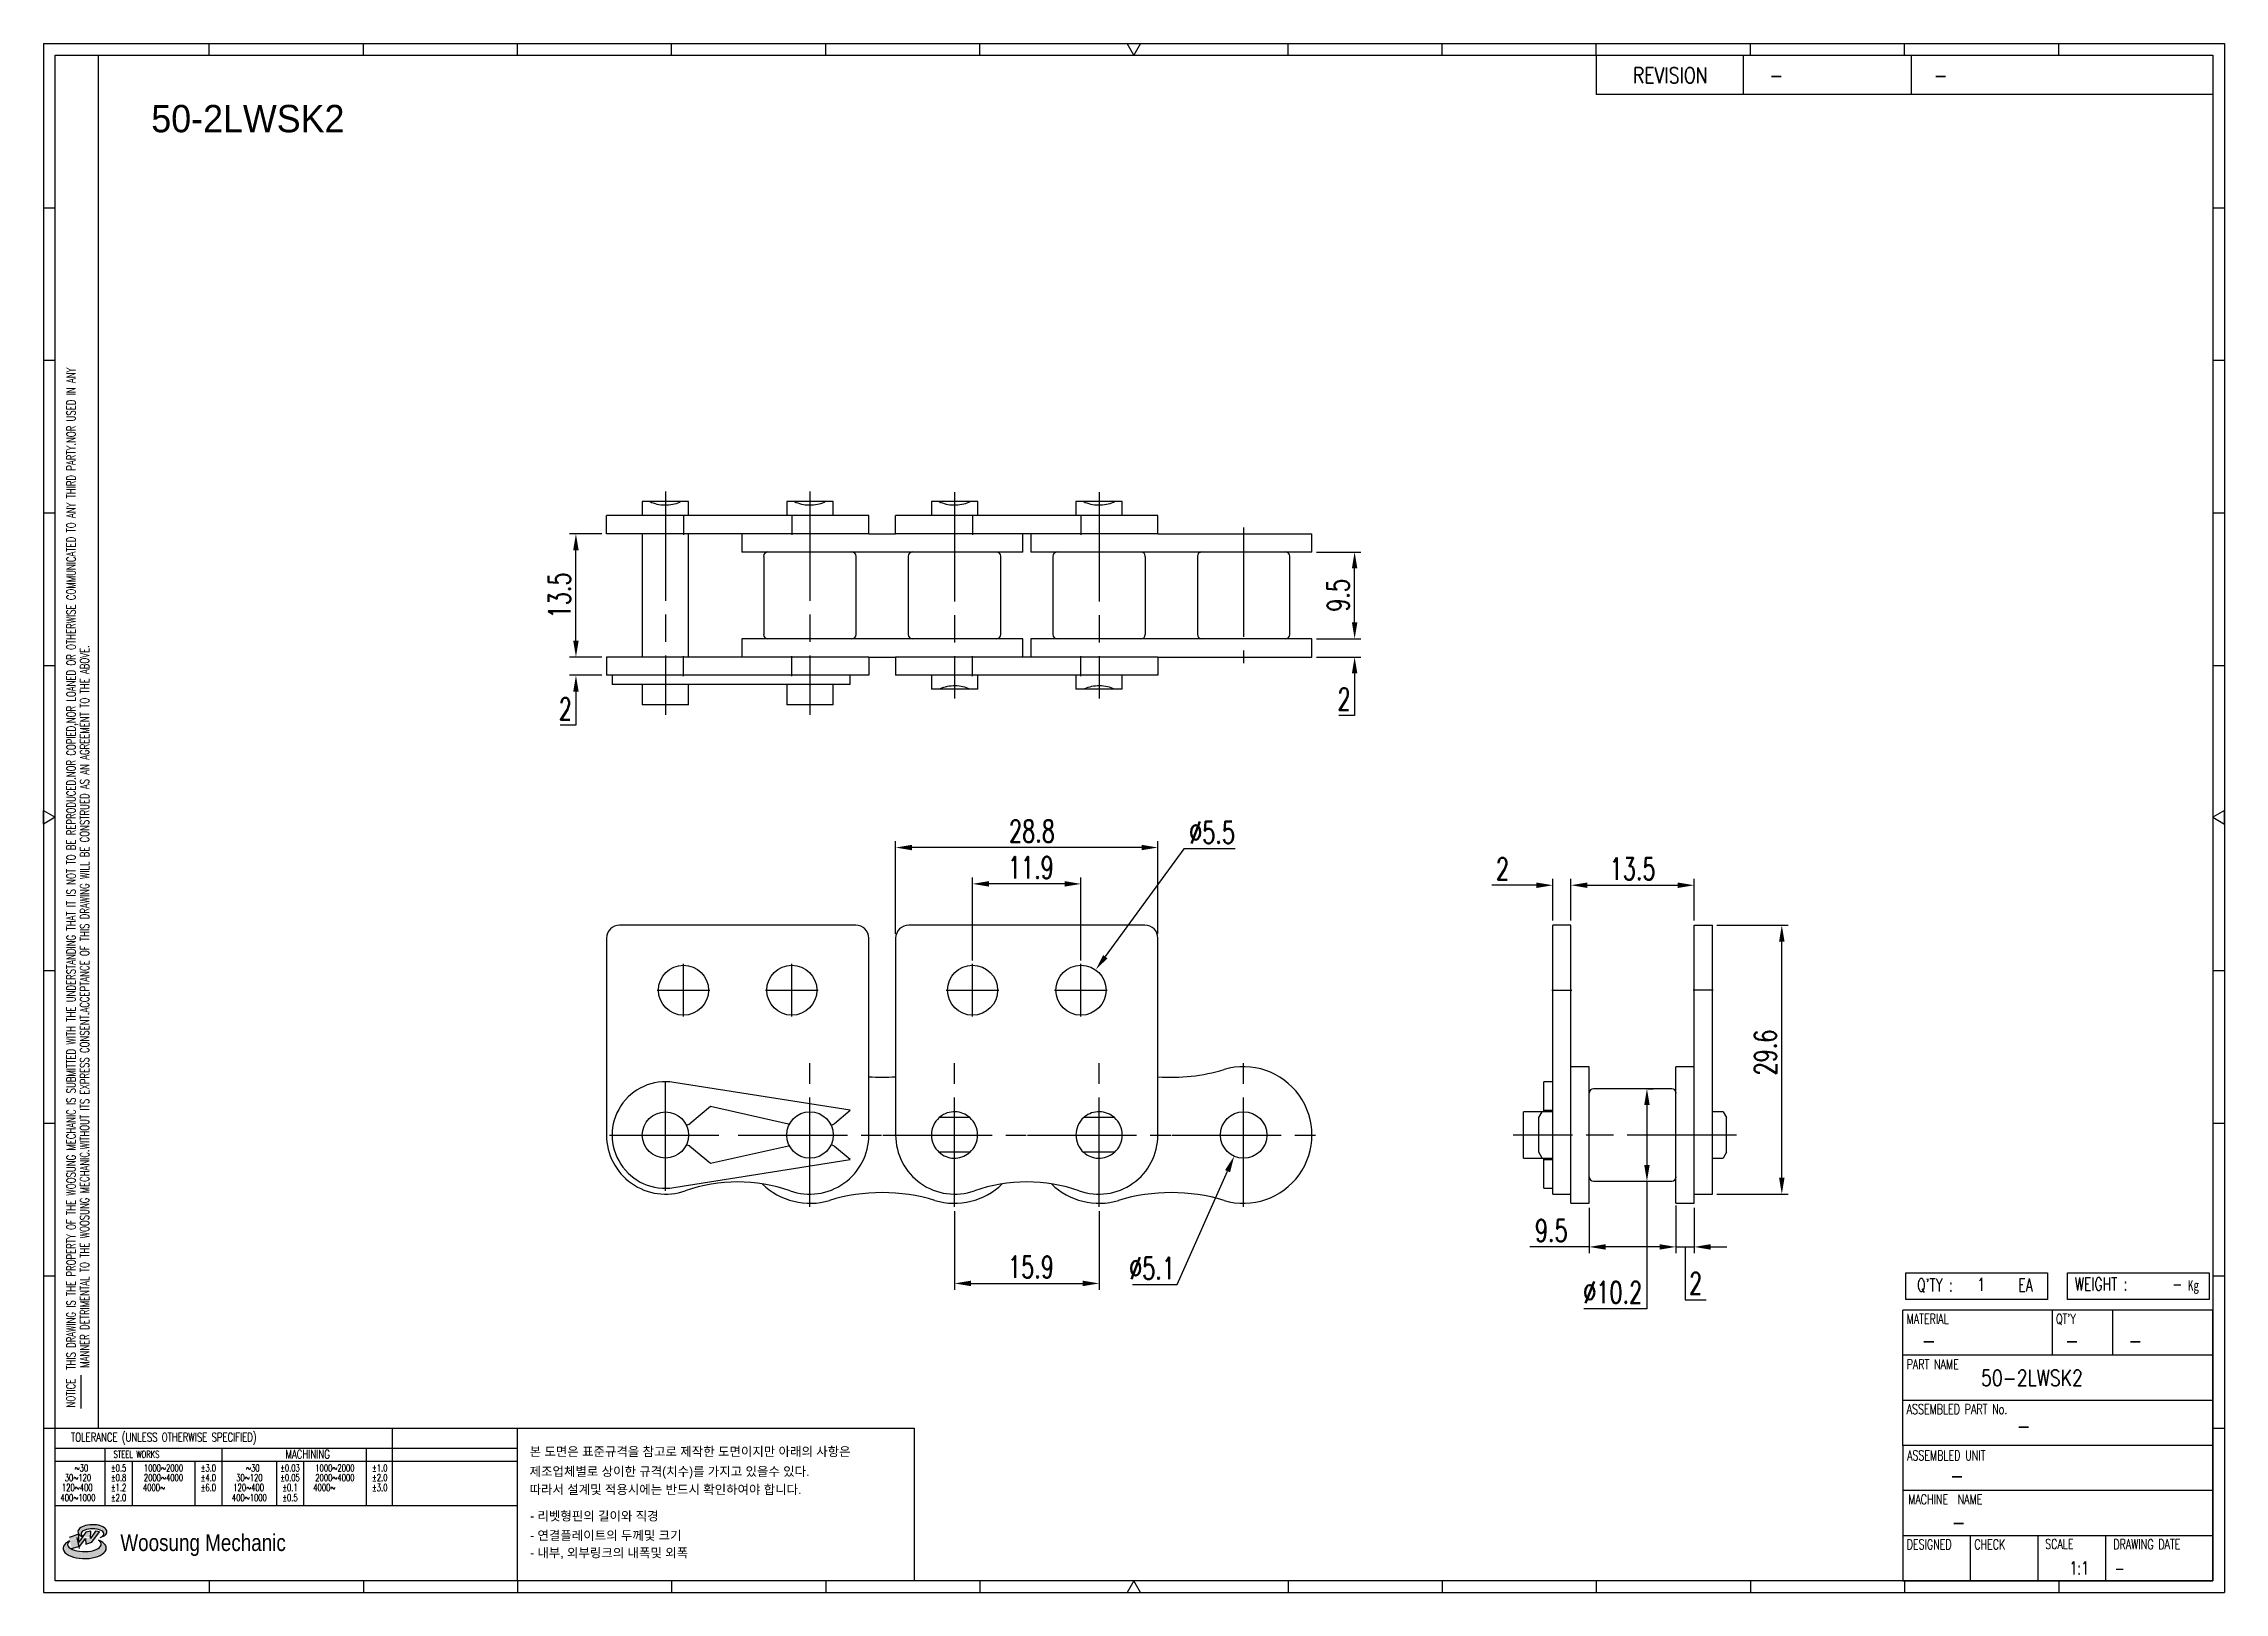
# Model space of a CAD drawing. Header units: millimetres. Extents: x 560 to 800, y 59 to 229.
import ezdxf
from ezdxf.enums import TextEntityAlignment as Align

# ---------------------------------------------------------------- set-up
doc = ezdxf.new("R2010")
doc.units = ezdxf.units.MM
doc.linetypes.add('AM_ISO08W050', pattern=[18, 12, -1.5, 3, -1.5])
doc.layers.get('Defpoints').update_dxf_attribs({"color": 80})
doc.layers.add('CL1', color=140, linetype='AM_ISO08W050', lineweight=25)
for name, color, linetype in [('S-DIM', 7, 'Continuous'), ('TITLE', 7, 'Continuous'), ('도면레이아웃', 7, 'Continuous')]:
    doc.layers.add(name, color=color, linetype=linetype)
doc.styles.add('HAN', font='ROMANS.shx', dxfattribs={"width": 0.7, "bigfont": 'whgtxt.shx'})
doc.styles.add('HKD_ST2', font='romans.shx', dxfattribs={"width": 0.7, "height": 4, "bigfont": '@extfont2.shx'})
doc.styles.add('HSG', font='SIMPLEX.shx', dxfattribs={"width": 0.7, "bigfont": 'HSG.shx'})
doc.styles.add('MtXpl_', font='Gulim.ttf')
doc.styles.add('SLDTEXTSTYLE4', font='arial.ttf', dxfattribs={"width": 0.8})
doc.dimstyles.new('AP1', dxfattribs={"dimtxt": 2.4, "dimasz": 1.8, "dimexe": 0.7, "dimexo": 0.5, "dimgap": 0.6, "dimtad": 1, "dimtoh": 1, "dimdec": 1, "dimrnd": 0.01, "dimzin": 9, "dimdsep": 46, "dimtxsty": 'HSG', "dimcen": 0, "dimclrd": 251, "dimclre": 251, "dimclrt": 60, "dimazin": 2, "dimtp": 1, "dimtm": 1, "dimtfac": 0.5, "dimtdec": 1, "dimtofl": 0, "dimtmove": 0, "dimatfit": 3, "dimfxl": 0, "dimtvp": 1, "dimtolj": 2, "dimlwd": -1, "dimlwe": -1, "dimarcsym": 0})

# ---------------------------------------------------------------- blocks, each defined once
blk = doc.blocks.new('MAST')
at = {"layer": '도면레이아웃'}
h = blk.add_hatch(color=10, dxfattribs=at)
h.paths.add_polyline_path([(1.544, 35.177), (1.554, 34.966), (1.779, 35.034), (2.054, 35.422), (1.908, 35.446), (1.728, 35.167), (1.741, 35.439), (1.547, 35.405), (1.292, 35.041), (1.295, 35.33), (0.943, 35.208), (1.03, 34.8), (1.336, 34.885)])
edge = h.paths.add_edge_path()
edge.add_ellipse((1.795, 35.421), major_axis=(-0.53, 0), ratio=0.487785, start_angle=122.36065, end_angle=403.39574)
edge.add_line((1.411, 35.244), (1.419, 35.261))
edge.add_ellipse((1.798, 35.344), major_axis=(-0.423, 0), ratio=0.444396, start_angle=131.58977, end_angle=386.19408, ccw=False)
edge = h.paths.add_edge_path()
edge.add_ellipse((1.512, 34.815), major_axis=(-0.793, 0), ratio=0.480113, start_angle=314.67633, end_angle=590.85213)
edge.add_ellipse((1.501, 34.958), major_axis=(-0.62, 0), ratio=0.43311, start_angle=331.7024, end_angle=574.42495, ccw=False)
at = {"color": 140}
for p, q in [((0, 90.118), (80.15, 90.118)), ((0, 90.118), (0, 33.191)), ((80.15, 90.118), (80.15, 33.191)), ((57.068, 89.693), (57.068, 88.246)), ((62.47, 89.693), (62.47, 88.246)), ((68.635, 89.693), (68.635, 88.246)), ((79.725, 88.246), (57.068, 88.246)), ((68.449, 43.961), (68.449, 44.936)), ((68.449, 44.936), (73.654, 44.936)), ((73.654, 44.936), (73.654, 43.961)), ((74.39, 43.961), (74.39, 44.936)), ((74.39, 44.936), (79.595, 44.936)), ((79.595, 44.936), (79.595, 43.961)), ((68.336, 38.59), (68.336, 43.563)), ((79.725, 43.563), (68.336, 43.563)), ((73.654, 43.961), (68.449, 43.961)), ((73.827, 43.563), (73.827, 41.905)), ((79.595, 43.961), (74.39, 43.961)), ((76.037, 43.563), (76.037, 41.905)), ((79.725, 38.59), (79.725, 43.563)), ((79.725, 41.905), (68.336, 41.905)), ((79.725, 40.248), (68.336, 40.248)), ((68.336, 38.59), (68.336, 33.616)), ((79.725, 38.59), (68.336, 38.59)), ((79.725, 33.616), (79.725, 38.59)), ((79.725, 36.932), (68.336, 36.932)), ((79.725, 35.274), (68.336, 35.274)), ((70.822, 33.616), (70.822, 35.274)), ((73.309, 33.616), (73.309, 35.274)), ((75.796, 33.616), (75.796, 35.274)), ((0, 33.191), (80.15, 33.191)), ((68.336, 33.616), (79.725, 33.616))]:
    blk.add_line(p, q, dxfattribs=at)
for p, q in [((6.089, 89.693), (6.089, 90.118)), ((11.753, 89.693), (11.753, 90.118)), ((17.418, 89.693), (17.418, 90.118)), ((23.082, 89.693), (23.082, 90.118)), ((28.746, 89.693), (28.746, 90.118)), ((34.411, 89.693), (34.411, 90.118)), ((45.739, 89.693), (45.739, 90.118)), ((51.404, 89.693), (51.404, 90.118)), ((57.068, 89.693), (57.068, 90.118)), ((62.732, 89.693), (62.732, 90.118)), ((68.397, 89.693), (68.397, 90.118)), ((74.061, 89.693), (74.061, 90.118)), ((0, 84.085), (0.425, 84.085)), ((79.725, 84.085), (80.15, 84.085)), ((0, 78.478), (0.425, 78.478)), ((79.725, 78.478), (80.15, 78.478)), ((0, 72.87), (0.425, 72.87)), ((79.725, 72.87), (80.15, 72.87)), ((0, 67.262), (0.425, 67.262)), ((79.725, 67.262), (80.15, 67.262)), ((0, 56.047), (0.425, 56.047)), ((79.725, 56.047), (80.15, 56.047)), ((0, 50.439), (0.425, 50.439)), ((79.725, 50.439), (80.15, 50.439)), ((0, 44.832), (0.425, 44.832)), ((79.725, 44.832), (80.15, 44.832)), ((1.377, 39.947), (1.377, 41.174)), ((0, 39.224), (0.425, 39.224)), ((79.725, 39.224), (80.15, 39.224)), ((6.089, 33.616), (6.089, 33.191)), ((11.753, 33.616), (11.753, 33.191)), ((17.418, 33.616), (17.418, 33.191)), ((23.082, 33.616), (23.082, 33.191)), ((28.746, 33.616), (28.746, 33.191)), ((34.411, 33.616), (34.411, 33.191)), ((45.739, 33.616), (45.739, 33.191)), ((51.404, 33.616), (51.404, 33.191)), ((57.068, 33.616), (57.068, 33.191)), ((62.732, 33.616), (62.732, 33.191)), ((68.397, 33.616), (68.397, 33.191)), ((74.061, 33.616), (74.061, 33.191))]:
    blk.add_line(p, q)
at = {"color": 2}
for p, q in [((2.017, 39.224), (2.017, 89.693)), ((0.425, 39.224), (17.418, 39.224)), ((0.425, 38.487), (17.418, 38.487)), ((2.257, 38.487), (2.257, 36.382)), ((6.557, 38.5), (6.557, 36.382)), ((11.857, 38.487), (11.857, 36.382)), ((12.816, 39.224), (12.816, 36.382)), ((17.418, 33.616), (17.418, 39.224)), ((0.425, 38.012), (17.418, 38.012)), ((3.257, 38.012), (3.257, 36.382)), ((5.557, 38.012), (5.557, 36.382)), ((8.557, 38.012), (8.557, 36.382)), ((9.557, 38.026), (9.557, 36.382)), ((0.425, 36.382), (17.418, 36.382))]:
    blk.add_line(p, q, dxfattribs=at)
for points in [[(40.075, 89.693), (39.83, 90.118), (40.32, 90.118)], [(0.425, 61.679), (0, 61.433), (0, 61.924)], [(79.725, 61.679), (80.15, 61.433), (80.15, 61.924)], [(40.075, 33.616), (39.83, 33.191), (40.32, 33.191)]]:
    blk.add_lwpolyline(points, close=True)
at = {"color": 140}
blk.add_lwpolyline([(0.425, 89.693), (79.725, 89.693), (79.725, 33.616), (0.425, 33.616)], close=True, dxfattribs=at)
at = {"layer": '도면레이아웃'}
for p, q in [((1.295, 35.33), (0.943, 35.208)), ((1.547, 35.405), (1.292, 35.041)), ((1.292, 35.041), (1.295, 35.33)), ((1.741, 35.439), (1.547, 35.405)), ((1.908, 35.446), (1.728, 35.167)), ((1.728, 35.167), (1.741, 35.439)), ((1.779, 35.034), (2.054, 35.422)), ((2.054, 35.422), (1.908, 35.446)), ((1.03, 34.8), (1.336, 34.885)), ((1.224, 35.208), (1.311, 34.8)), ((1.224, 35.208), (1.224, 35.208)), ((1.336, 34.885), (1.544, 35.177)), ((1.419, 35.261), (1.411, 35.244)), ((1.544, 35.177), (1.554, 34.966)), ((1.554, 34.966), (1.779, 35.034))]:
    blk.add_line(p, q, dxfattribs=at)
for centre, major_axis, ratio, start_param, end_param in [((1.795, 35.421), (-0.53, 0), 0.487785, 2.135596, 7.040584), ((1.798, 35.344), (-0.423, 0), 0.444396, 2.296675, 6.740358), ((1.512, 34.815), (-0.793, 0), 0.480113, 5.492138, 10.312315), ((1.501, 34.958), (-0.62, 0), 0.43311, 5.789299, 10.025607)]:
    blk.add_ellipse(centre, major_axis=major_axis, ratio=ratio, start_param=start_param, end_param=end_param, dxfattribs=at)
for s, height, style, width, p in [('REVISION', 0.5806, 'HAN', 0.8, (58.415, 88.664)), ('-', 0.581, 'HAN', 0.8, (63.426, 88.664)), ('-', 0.581, 'HAN', 0.8, (69.468, 88.664)), ("Q'TY : ", 0.4746, 'HKD_ST2', 0.7, (68.857, 44.253)), ('1', 0.475, 'HKD_ST2', 0.7, (71.071, 44.275)), ('EA', 0.4746, 'HKD_ST2', 0.7, (72.578, 44.253)), ('WEIGHT : ', 0.4746, 'HKD_ST2', 0.7, (74.65, 44.286)), ('-', 0.581, 'HAN', 0.8, (69.029, 42.157)), ('-', 0.581, 'HAN', 0.8, (74.289, 42.157)), ('-', 0.581, 'HAN', 0.8, (76.623, 42.157)), ('-', 0.581, 'HAN', 0.8, (72.515, 39.013)), ('-', 0.581, 'HAN', 0.8, (70.067, 37.189)), ('-', 0.581, 'HAN', 0.8, (70.126, 35.48)), ('1:1', 0.4746, 'HKD_ST2', 0.7, (74.458, 33.848)), ('-', 0.475, 'HKD_ST2', 0.7, (76.112, 33.837))]:
    blk.add_text(s, height=height, dxfattribs=dict(style=style, width=width)).set_placement(p)
at = {"color": 6, "style": 'HKD_ST2', "width": 0.7}
for s, p in [(' THIS DRAWING IS THE PROPERTY OF THE WOOSUNG MECHANIC IS SUBMITTED WITH THE UNDERSTANDING THAT IT IS NOT TO BE REPRODUCED.NOR COPIED,NOR LOANED OR OTHERWISE COMMUNICATED TO ANY THIRD PARTY.NOR USED IN ANY', (1.173, 41.217)), ('MANNER DETRIMENTAL TO THE WOOSUNG MECHANIC.WITHOUT ITS EXPRESS CONSENT.ACCEPTANCE OF THIS DRAWING WILL BE CONSTRUED AS AN AGREEMENT TO THE ABOVE.', (1.672, 41.447))]:
    blk.add_text(s, height=0.326266, rotation=90, dxfattribs=at).set_placement(p)
at = {"style": 'HKD_ST2', "width": 0.7}
blk.add_text('-', height=0.475, dxfattribs=at).set_placement((78.613, 44.286), align=Align.RIGHT)
at = {"color": 254, "style": 'HKD_ST2', "width": 0.7}
for s, height, p in [('MATERIAL', 0.3651, (68.474, 43.425)), ("QT'Y", 0.3651, (73.965, 43.425)), ('PART NAME', 0.3651, (68.474, 41.756)), ('ASSEMBLED PART No.', 0.36511, (68.474, 40.109)), ('ASSEMBLED UNIT', 0.36511, (68.49, 38.408)), ('MACHINE  NAME', 0.36511, (68.532, 36.794)), ('DESIGNED', 0.3651, (68.474, 35.136)), ('CHECK', 0.3651, (70.961, 35.136)), ('SCALE', 0.3651, (73.566, 35.153)), ('DRAWING DATE', 0.36511, (76.071, 35.141))]:
    blk.add_text(s, height=height, dxfattribs=at).set_placement(p, align=Align.TOP_LEFT)
at = {"style": 'HKD_ST2', "width": 0.7}
blk.add_text('NOTICE', height=0.3263, rotation=90, dxfattribs=at).set_placement((1.163, 39.988))
blk.add_text('TOLERANCE (UNLESS OTHERWISE SPECIFIED)', height=0.32627, dxfattribs=at).set_placement((4.417, 38.896), align=Align.MIDDLE_CENTER)
at = {"color": 4, "style": 'HKD_ST2', "width": 0.7}
for s, height, p in [('%%12630', 0.261, (1.389, 37.762)), ('1000%%1262000', 0.26101, (4.407, 37.762)), ('%%12630', 0.261, (7.689, 37.762)), ('1000%%1262000', 0.26101, (10.707, 37.762)), ('120%%126400', 0.26101, (1.237, 37.045)), ('30%%126120', 0.261, (1.263, 37.411)), ('4000%%126', 0.261, (4.061, 37.045)), ('2000%%1264000', 0.26101, (4.407, 37.411)), ('120%%126400', 0.26101, (7.537, 37.045)), ('30%%126120', 0.261, (7.563, 37.411)), ('4000%%126', 0.261, (10.321, 37.045)), ('2000%%1264000', 0.26101, (10.707, 37.411)), ('400%%1261000', 0.26101, (1.263, 36.67)), ('400%%1261000', 0.26101, (7.563, 36.67))]:
    blk.add_text(s, height=height, dxfattribs=at).set_placement(p, align=Align.MIDDLE_CENTER)
for s, height, p in [('%%P0.5', 0.261, (2.757, 37.762)), ('STEEL WORKS', 0.26101, (3.416, 38.268)), ('%%P3.0', 0.261, (6.057, 37.762)), ('%%P0.03', 0.261, (9.057, 37.762)), ('MACHINING', 0.3263, (9.707, 38.27)), ('%%P1.0', 0.261, (12.357, 37.762)), ('%%P0.8', 0.261, (2.757, 37.411)), ('%%P1.2', 0.261, (2.757, 37.045)), ('%%P4.0', 0.261, (6.057, 37.411)), ('%%P6.0', 0.261, (6.057, 37.045)), ('%%P0.05', 0.261, (9.057, 37.411)), ('%%P0.1', 0.261, (9.057, 37.045)), ('%%P2.0', 0.261, (12.357, 37.411)), ('%%P3.0', 0.261, (12.357, 37.045)), ('%%P2.0', 0.261, (2.757, 36.67)), ('%%P0.5', 0.261, (9.057, 36.67))]:
    blk.add_text(s, height=height, dxfattribs=at).set_placement(p, align=Align.MIDDLE)
at = {"color": 1, "style": 'SLDTEXTSTYLE4', "width": 0.8}
blk.add_text('Woosung Mechanic', height=0.61957, dxfattribs=at).set_placement((2.822, 34.711))
at = {"layer": 'TITLE', "width": 0.8}
blk.add_text('Kg', height=0.3789, dxfattribs=at).set_placement((78.807, 44.286))
blk = doc.blocks.new('*D2')
at = {"layer": 'Defpoints', "color": 0, "transparency": 16777216}
for p in [(730.02, 101.49), (739.55, 101.75), (739.55, 96.7)]:
    blk.add_point(p, dxfattribs=at)
at = {"layer": 'S-DIM', "color": 251, "linetype": 'ByBlock', "transparency": 16777216}
for p, q in [((730.02, 100.99), (730.02, 96)), ((739.55, 101.25), (739.55, 96)), ((730.02, 96.7), (723.5, 96.7)), ((737.75, 96.7), (731.82, 96.7))]:
    blk.add_line(p, q, dxfattribs=at)
at = {"layer": 'S-DIM', "color": 251, "transparency": 16777216}
for points in [[(731.82, 97), (731.82, 96.4), (730.02, 96.7)], [(737.75, 97), (737.75, 96.4), (739.55, 96.7)]]:
    blk.add_solid(points, dxfattribs=at)
at = {"layer": 'S-DIM', "color": 60, "transparency": 16777216, "insert": (725.86, 98.5), "char_height": 2.4, "attachment_point": 5, "style": 'HSG'}
blk.add_mtext('\\A2;9.5', dxfattribs=at)
blk = doc.blocks.new('*D3')
at = {"layer": 'Defpoints', "color": 0, "transparency": 16777216}
for p in [(739.55, 101.75), (741.55, 101.49), (741.55, 96.7)]:
    blk.add_point(p, dxfattribs=at)
at = {"layer": 'S-DIM', "color": 251, "linetype": 'ByBlock', "transparency": 16777216}
for p, q in [((739.55, 101.25), (739.55, 96)), ((741.55, 100.99), (741.55, 96)), ((737.75, 96.7), (735.95, 96.7)), ((739.55, 96.7), (741.55, 96.7)), ((740.55, 96.7), (740.55, 90.9)), ((743.35, 96.7), (745.15, 96.7)), ((740.55, 90.9), (742.87, 90.9))]:
    blk.add_line(p, q, dxfattribs=at)
at = {"layer": 'S-DIM', "color": 251, "transparency": 16777216}
for points in [[(737.75, 97), (737.75, 96.4), (739.55, 96.7)], [(743.35, 97), (743.35, 96.4), (741.55, 96.7)]]:
    blk.add_solid(points, dxfattribs=at)
at = {"layer": 'S-DIM', "color": 60, "transparency": 16777216, "insert": (741.71, 92.7), "char_height": 2.4, "attachment_point": 5, "style": 'HSG'}
blk.add_mtext('\\A2;2', dxfattribs=at)
blk = doc.blocks.new('*D4')
at = {"layer": 'Defpoints', "color": 0, "transparency": 16777216}
for p in [(735.96, 114.07), (735.96, 103.91), (736.36, 103.91)]:
    blk.add_point(p, dxfattribs=at)
at = {"layer": 'S-DIM', "color": 251, "linetype": 'ByBlock', "transparency": 16777216}
for p, q in [((736.46, 114.07), (737.06, 114.07)), ((736.36, 112.27), (736.36, 105.71)), ((736.36, 103.91), (736.36, 89.91)), ((736.46, 103.91), (737.06, 103.91)), ((736.36, 89.91), (729.44, 89.91))]:
    blk.add_line(p, q, dxfattribs=at)
at = {"layer": 'S-DIM', "color": 251, "transparency": 16777216}
for points in [[(736.06, 112.27), (736.66, 112.27), (736.36, 114.07)], [(736.06, 105.71), (736.66, 105.71), (736.36, 103.91)]]:
    blk.add_solid(points, dxfattribs=at)
at = {"layer": 'S-DIM', "color": 60, "transparency": 16777216, "insert": (732.6, 91.71), "char_height": 2.4, "attachment_point": 5, "style": 'HSG'}
blk.add_mtext('\\A2;%%c10.2', dxfattribs=at)
blk = doc.blocks.new('*D5')
at = {"layer": 'Defpoints', "color": 0, "transparency": 16777216}
for p in [(743.55, 132.04), (751.17, 132.04), (743.55, 102.49)]:
    blk.add_point(p, dxfattribs=at)
at = {"layer": 'S-DIM', "color": 251, "linetype": 'ByBlock', "transparency": 16777216}
for p, q in [((744.05, 132.04), (751.87, 132.04)), ((751.17, 104.29), (751.17, 130.24)), ((744.05, 102.49), (751.87, 102.49))]:
    blk.add_line(p, q, dxfattribs=at)
at = {"layer": 'S-DIM', "color": 251, "transparency": 16777216}
for points in [[(750.87, 130.24), (751.47, 130.24), (751.17, 132.04)], [(750.87, 104.29), (751.47, 104.29), (751.17, 102.49)]]:
    blk.add_solid(points, dxfattribs=at)
at = {"layer": 'S-DIM', "color": 60, "transparency": 16777216, "insert": (749.37, 118.05), "char_height": 2.4, "attachment_point": 5, "rotation": 90, "style": 'HSG'}
blk.add_mtext('\\A2;29.6', dxfattribs=at)
blk = doc.blocks.new('*D6')
at = {"layer": 'Defpoints', "color": 0, "transparency": 16777216}
for p in [(728.02, 136.42), (726.02, 132.04), (728.02, 132.04)]:
    blk.add_point(p, dxfattribs=at)
at = {"layer": 'S-DIM', "color": 251, "linetype": 'ByBlock', "transparency": 16777216}
for p, q in [((726.02, 132.54), (726.02, 137.12)), ((728.02, 132.54), (728.02, 137.12)), ((724.22, 136.42), (719.34, 136.42)), ((729.82, 136.42), (731.62, 136.42))]:
    blk.add_line(p, q, dxfattribs=at)
at = {"layer": 'S-DIM', "color": 251, "transparency": 16777216}
for points in [[(724.22, 136.72), (724.22, 136.12), (726.02, 136.42)], [(729.82, 136.72), (729.82, 136.12), (728.02, 136.42)]]:
    blk.add_solid(points, dxfattribs=at)
at = {"layer": 'S-DIM', "color": 60, "transparency": 16777216, "insert": (720.5, 138.22), "char_height": 2.4, "attachment_point": 5, "style": 'HSG'}
blk.add_mtext('\\A2;2', dxfattribs=at)
blk = doc.blocks.new('*D7')
at = {"layer": 'Defpoints', "color": 0, "transparency": 16777216}
for p in [(741.55, 136.42), (728.02, 132.04), (741.55, 132.04)]:
    blk.add_point(p, dxfattribs=at)
at = {"layer": 'S-DIM', "color": 251, "linetype": 'ByBlock', "transparency": 16777216}
for p, q in [((728.02, 132.54), (728.02, 137.12)), ((741.55, 132.54), (741.55, 137.12)), ((729.82, 136.42), (739.75, 136.42))]:
    blk.add_line(p, q, dxfattribs=at)
at = {"layer": 'S-DIM', "color": 251, "transparency": 16777216}
for points in [[(729.82, 136.72), (729.82, 136.12), (728.02, 136.42)], [(739.75, 136.72), (739.75, 136.12), (741.55, 136.42)]]:
    blk.add_solid(points, dxfattribs=at)
at = {"layer": 'S-DIM', "color": 60, "transparency": 16777216, "insert": (734.79, 138.22), "char_height": 2.4, "attachment_point": 5, "style": 'HSG'}
blk.add_mtext('\\A2;13.5', dxfattribs=at)
blk = doc.blocks.new('*D8')
at = {"layer": 'Defpoints', "color": 0, "transparency": 16777216}
for p in [(660.32, 101.12), (676.2, 101.12), (676.2, 92.69)]:
    blk.add_point(p, dxfattribs=at)
at = {"layer": 'S-DIM', "color": 251, "linetype": 'ByBlock', "transparency": 16777216}
for p, q in [((660.32, 100.62), (660.32, 91.99)), ((676.2, 100.62), (676.2, 91.99)), ((662.12, 92.69), (674.4, 92.69))]:
    blk.add_line(p, q, dxfattribs=at)
at = {"layer": 'S-DIM', "color": 251, "transparency": 16777216}
for points in [[(662.12, 92.99), (662.12, 92.39), (660.32, 92.69)], [(674.4, 92.99), (674.4, 92.39), (676.2, 92.69)]]:
    blk.add_solid(points, dxfattribs=at)
at = {"layer": 'S-DIM', "color": 60, "transparency": 16777216, "insert": (668.72, 94.49), "char_height": 2.4, "attachment_point": 5, "style": 'HSG'}
blk.add_mtext('\\A2;15.9', dxfattribs=at)
blk = doc.blocks.new('*D9')
at = {"layer": 'Defpoints', "color": 0, "transparency": 16777216}
for p in [(693.1, 111.32), (691.04, 106.67)]:
    blk.add_point(p, dxfattribs=at)
at = {"layer": 'S-DIM', "color": 251, "linetype": 'ByBlock', "transparency": 16777216}
for p, q in [((684.78, 92.56), (690.31, 105.02)), ((679.86, 92.56), (684.78, 92.56))]:
    blk.add_line(p, q, dxfattribs=at)
at = {"layer": 'S-DIM', "color": 251, "transparency": 16777216}
blk.add_solid([(690.03, 105.14), (690.58, 104.9), (691.04, 106.67)], dxfattribs=at)
at = {"layer": 'S-DIM', "color": 60, "transparency": 16777216, "insert": (682.02, 94.36), "char_height": 2.4, "attachment_point": 5, "style": 'HSG'}
blk.add_mtext('\\A2;∅5.1', dxfattribs=at)
blk = doc.blocks.new('*D10')
at = {"layer": 'Defpoints', "color": 0, "transparency": 16777216}
for p in [(662.31, 136.57), (662.31, 127.64), (674.21, 127.64)]:
    blk.add_point(p, dxfattribs=at)
at = {"layer": 'S-DIM', "color": 251, "linetype": 'ByBlock', "transparency": 16777216}
for p, q in [((662.31, 128.14), (662.31, 137.27)), ((672.41, 136.57), (664.11, 136.57)), ((674.21, 128.14), (674.21, 137.27))]:
    blk.add_line(p, q, dxfattribs=at)
at = {"layer": 'S-DIM', "color": 251, "transparency": 16777216}
for points in [[(664.11, 136.87), (664.11, 136.27), (662.31, 136.57)], [(672.41, 136.87), (672.41, 136.27), (674.21, 136.57)]]:
    blk.add_solid(points, dxfattribs=at)
at = {"layer": 'S-DIM', "color": 60, "transparency": 16777216, "insert": (668.7, 138.37), "char_height": 2.4, "attachment_point": 5, "style": 'HSG'}
blk.add_mtext('\\A2;11.9', dxfattribs=at)
blk = doc.blocks.new('*D11')
at = {"layer": 'Defpoints', "color": 0, "transparency": 16777216}
for p in [(653.86, 140.56), (653.86, 130.6), (682.66, 130.6)]:
    blk.add_point(p, dxfattribs=at)
at = {"layer": 'S-DIM', "color": 251, "linetype": 'ByBlock', "transparency": 16777216}
for p, q in [((653.86, 131.1), (653.86, 141.26)), ((680.86, 140.56), (655.66, 140.56)), ((682.66, 131.1), (682.66, 141.26))]:
    blk.add_line(p, q, dxfattribs=at)
at = {"layer": 'S-DIM', "color": 251, "transparency": 16777216}
for points in [[(655.66, 140.86), (655.66, 140.26), (653.86, 140.56)], [(680.86, 140.86), (680.86, 140.26), (682.66, 140.56)]]:
    blk.add_solid(points, dxfattribs=at)
at = {"layer": 'S-DIM', "color": 60, "transparency": 16777216, "insert": (668.83, 142.36), "char_height": 2.4, "attachment_point": 5, "style": 'HSG'}
blk.add_mtext('\\A2;28.8', dxfattribs=at)
blk = doc.blocks.new('*D12')
at = {"layer": 'Defpoints', "color": 0, "transparency": 16777216}
for p in [(675.82, 127.12), (672.59, 122.67)]:
    blk.add_point(p, dxfattribs=at)
at = {"layer": 'S-DIM', "color": 251, "linetype": 'ByBlock', "transparency": 16777216}
for p, q in [((685.49, 140.42), (676.88, 128.58)), ((691.13, 140.42), (685.49, 140.42))]:
    blk.add_line(p, q, dxfattribs=at)
at = {"layer": 'S-DIM', "color": 251, "transparency": 16777216}
blk.add_solid([(676.64, 128.75), (677.12, 128.4), (675.82, 127.12)], dxfattribs=at)
at = {"layer": 'S-DIM', "color": 60, "transparency": 16777216, "insert": (688.61, 142.22), "char_height": 2.4, "attachment_point": 5, "style": 'HSG'}
blk.add_mtext('\\A2;∅5.5', dxfattribs=at)
blk = doc.blocks.new('*D13')
at = {"layer": 'Defpoints', "color": 0, "transparency": 16777216}
for p in [(699.57, 163.48), (704.26, 163.48), (699.57, 161.48)]:
    blk.add_point(p, dxfattribs=at)
at = {"layer": 'S-DIM', "color": 251, "linetype": 'ByBlock', "transparency": 16777216}
for p, q in [((704.26, 165.28), (704.26, 167.08)), ((700.07, 163.48), (704.96, 163.48)), ((700.07, 161.48), (704.96, 161.48)), ((704.26, 159.68), (704.26, 155.06)), ((704.26, 155.06), (702.54, 155.06))]:
    blk.add_line(p, q, dxfattribs=at)
at = {"layer": 'S-DIM', "color": 251, "transparency": 16777216}
for points in [[(703.96, 165.28), (704.56, 165.28), (704.26, 163.48)], [(703.96, 159.68), (704.56, 159.68), (704.26, 161.48)]]:
    blk.add_solid(points, dxfattribs=at)
at = {"layer": 'S-DIM', "color": 60, "transparency": 16777216, "insert": (703.1, 156.86), "char_height": 2.4, "attachment_point": 5, "style": 'HSG'}
blk.add_mtext('\\A2;2', dxfattribs=at)
blk = doc.blocks.new('*D14')
at = {"layer": 'Defpoints', "color": 0, "transparency": 16777216}
for p in [(699.57, 173.01), (704.26, 173.01), (699.57, 163.48)]:
    blk.add_point(p, dxfattribs=at)
at = {"layer": 'S-DIM', "color": 251, "linetype": 'ByBlock', "transparency": 16777216}
for p, q in [((700.07, 173.01), (704.96, 173.01)), ((704.26, 165.28), (704.26, 171.21)), ((700.07, 163.48), (704.96, 163.48))]:
    blk.add_line(p, q, dxfattribs=at)
at = {"layer": 'S-DIM', "color": 251, "transparency": 16777216}
for points in [[(703.96, 171.21), (704.56, 171.21), (704.26, 173.01)], [(703.96, 165.28), (704.56, 165.28), (704.26, 163.48)]]:
    blk.add_solid(points, dxfattribs=at)
at = {"layer": 'S-DIM', "color": 60, "transparency": 16777216, "insert": (702.46, 168.25), "char_height": 2.4, "attachment_point": 5, "rotation": 90, "style": 'HSG'}
blk.add_mtext('\\A2;9.5', dxfattribs=at)
blk = doc.blocks.new('*D15')
at = {"layer": 'Defpoints', "color": 0, "transparency": 16777216}
for p in [(618.75, 161.48), (622.11, 161.48), (622.11, 159.48)]:
    blk.add_point(p, dxfattribs=at)
at = {"layer": 'S-DIM', "color": 251, "linetype": 'ByBlock', "transparency": 16777216}
for p, q in [((618.75, 163.28), (618.75, 165.08)), ((621.61, 161.48), (618.05, 161.48)), ((621.61, 159.48), (618.05, 159.48)), ((618.75, 157.68), (618.75, 153.99)), ((618.75, 153.99), (617.03, 153.99))]:
    blk.add_line(p, q, dxfattribs=at)
at = {"layer": 'S-DIM', "color": 251, "transparency": 16777216}
for points in [[(618.45, 163.28), (619.05, 163.28), (618.75, 161.48)], [(618.45, 157.68), (619.05, 157.68), (618.75, 159.48)]]:
    blk.add_solid(points, dxfattribs=at)
at = {"layer": 'S-DIM', "color": 60, "transparency": 16777216, "insert": (617.59, 155.79), "char_height": 2.4, "attachment_point": 5, "style": 'HSG'}
blk.add_mtext('\\A2;2', dxfattribs=at)
blk = doc.blocks.new('*D16')
at = {"layer": 'Defpoints', "color": 0, "transparency": 16777216}
for p in [(618.75, 175.01), (622.11, 175.01), (622.11, 161.48)]:
    blk.add_point(p, dxfattribs=at)
at = {"layer": 'S-DIM', "color": 251, "linetype": 'ByBlock', "transparency": 16777216}
for p, q in [((621.61, 175.01), (618.05, 175.01)), ((618.75, 163.28), (618.75, 173.21)), ((621.61, 161.48), (618.05, 161.48))]:
    blk.add_line(p, q, dxfattribs=at)
at = {"layer": 'S-DIM', "color": 251, "transparency": 16777216}
for points in [[(618.45, 173.21), (619.05, 173.21), (618.75, 175.01)], [(618.45, 163.28), (619.05, 163.28), (618.75, 161.48)]]:
    blk.add_solid(points, dxfattribs=at)
at = {"layer": 'S-DIM', "color": 60, "transparency": 16777216, "insert": (616.95, 168.25), "char_height": 2.4, "attachment_point": 5, "rotation": 90, "style": 'HSG'}
blk.add_mtext('\\A2;13.5', dxfattribs=at)

msp = doc.modelspace()

# ---------------------------------------------------------------- linework, layer by layer
for p, q in [((626.03, 178.55), (626.03, 177.01)), ((631.12, 178.55), (626.03, 178.55)), ((626.89, 178.55), (627.06, 178.47)), ((627.06, 178.47), (627.24, 178.4)), ((627.24, 178.4), (627.44, 178.33)), ((627.44, 178.33), (627.64, 178.28)), ((627.64, 178.28), (627.85, 178.24)), ((627.85, 178.24), (628.07, 178.21)), ((628.07, 178.21), (628.29, 178.19)), ((628.29, 178.19), (628.51, 178.18)), ((628.51, 178.18), (628.73, 178.18)), ((628.73, 178.18), (628.95, 178.2)), ((628.95, 178.2), (629.17, 178.22)), ((629.17, 178.22), (629.38, 178.26)), ((629.38, 178.26), (629.59, 178.3)), ((629.59, 178.3), (629.79, 178.36)), ((629.79, 178.36), (629.98, 178.43)), ((629.98, 178.43), (630.16, 178.5)), ((630.16, 178.5), (630.25, 178.55)), ((631.12, 177.01), (631.12, 178.55)), ((646.99, 178.55), (641.9, 178.55)), ((641.9, 178.55), (641.9, 177.01)), ((642.76, 178.55), (642.93, 178.47)), ((642.93, 178.47), (643.12, 178.4)), ((643.12, 178.4), (643.31, 178.33)), ((643.31, 178.33), (643.52, 178.28)), ((643.52, 178.28), (643.73, 178.24)), ((643.73, 178.24), (643.94, 178.21)), ((643.94, 178.21), (644.16, 178.19)), ((644.16, 178.19), (644.38, 178.18)), ((644.38, 178.18), (644.6, 178.18)), ((644.6, 178.18), (644.83, 178.2)), ((644.83, 178.2), (645.04, 178.22)), ((645.04, 178.22), (645.26, 178.26)), ((645.26, 178.26), (645.46, 178.3)), ((645.46, 178.3), (645.66, 178.36)), ((645.66, 178.36), (645.85, 178.43)), ((645.85, 178.43), (646.03, 178.5)), ((646.03, 178.5), (646.13, 178.55)), ((646.99, 177.01), (646.99, 178.55)), ((662.87, 178.55), (657.78, 178.55)), ((657.78, 178.55), (657.78, 177.01)), ((658.64, 178.55), (658.81, 178.47)), ((658.81, 178.47), (658.99, 178.4)), ((658.99, 178.4), (659.19, 178.33)), ((659.19, 178.33), (659.39, 178.28)), ((659.39, 178.28), (659.6, 178.24)), ((659.6, 178.24), (659.82, 178.21)), ((659.82, 178.21), (660.04, 178.19)), ((660.04, 178.19), (660.26, 178.18)), ((660.26, 178.18), (660.48, 178.18)), ((660.48, 178.18), (660.7, 178.2)), ((660.7, 178.2), (660.92, 178.22)), ((660.92, 178.22), (661.13, 178.26)), ((661.13, 178.26), (661.34, 178.3)), ((661.34, 178.3), (661.54, 178.36)), ((661.54, 178.36), (661.73, 178.43)), ((661.73, 178.43), (661.91, 178.5)), ((661.91, 178.5), (662, 178.55)), ((662.87, 177.01), (662.87, 178.55)), ((673.65, 178.55), (673.65, 177.01)), ((678.74, 178.55), (673.65, 178.55)), ((674.51, 178.55), (674.68, 178.47)), ((674.68, 178.47), (674.87, 178.4)), ((674.87, 178.4), (675.06, 178.33)), ((675.06, 178.33), (675.27, 178.28)), ((675.27, 178.28), (675.48, 178.24)), ((675.48, 178.24), (675.69, 178.21)), ((675.69, 178.21), (675.91, 178.19)), ((675.91, 178.19), (676.13, 178.18)), ((676.13, 178.18), (676.35, 178.18)), ((676.35, 178.18), (676.58, 178.2)), ((676.58, 178.2), (676.79, 178.22)), ((676.79, 178.22), (677.01, 178.26)), ((677.01, 178.26), (677.21, 178.3)), ((677.21, 178.3), (677.41, 178.36)), ((677.41, 178.36), (677.6, 178.43)), ((677.6, 178.43), (677.78, 178.5)), ((677.78, 178.5), (677.88, 178.55)), ((678.74, 177.01), (678.74, 178.55)), ((650.91, 177.01), (622.11, 177.01)), ((622.11, 175.01), (622.11, 177.01)), ((650.91, 175.01), (622.11, 175.01)), ((626.03, 175.01), (626.03, 161.48)), ((631.12, 161.48), (631.12, 175.01)), ((636.95, 175.01), (636.95, 173.01)), ((650.91, 175.01), (650.91, 177.01)), ((650.91, 175.01), (653.86, 175.01)), ((682.66, 177.01), (653.86, 177.01)), ((653.86, 175.01), (653.86, 177.01)), ((682.66, 175.01), (653.86, 175.01)), ((667.82, 173.01), (667.82, 175.01)), ((668.7, 175.01), (668.7, 173.01)), ((682.66, 175.01), (682.66, 177.01)), ((682.66, 175.01), (699.57, 175.01)), ((699.57, 173.01), (699.57, 175.01)), ((667.82, 173.01), (636.95, 173.01)), ((639.37, 172.54), (639.37, 163.96)), ((649.53, 163.96), (649.53, 172.54)), ((655.24, 172.54), (655.24, 163.96)), ((665.4, 163.96), (665.4, 172.54)), ((699.57, 173.01), (668.7, 173.01)), ((671.12, 172.54), (671.12, 163.96)), ((681.28, 163.96), (681.28, 172.54)), ((686.99, 172.54), (686.99, 163.96)), ((697.15, 163.96), (697.15, 172.54)), ((636.95, 163.48), (636.95, 161.48)), ((667.82, 163.48), (636.95, 163.48)), ((667.82, 161.48), (667.82, 163.48)), ((668.7, 163.48), (668.7, 161.48)), ((699.57, 163.48), (668.7, 163.48)), ((699.57, 161.48), (699.57, 163.48)), ((650.91, 161.48), (622.11, 161.48)), ((622.11, 161.48), (622.11, 159.48)), ((650.91, 161.48), (653.86, 161.48)), ((650.91, 161.48), (650.91, 159.48)), ((682.66, 161.48), (653.86, 161.48)), ((653.86, 161.48), (653.86, 159.48)), ((682.66, 161.48), (699.57, 161.48)), ((682.66, 161.48), (682.66, 159.48)), ((650.91, 159.48), (622.11, 159.48)), ((622.72, 159.48), (622.72, 158.48)), ((648.86, 158.48), (622.72, 158.48)), ((626.03, 158.48), (626.03, 156.25)), ((631.12, 156.25), (631.12, 158.48)), ((641.9, 158.48), (641.9, 156.25)), ((646.99, 156.25), (646.99, 158.48)), ((648.86, 158.48), (648.86, 159.48)), ((682.66, 159.48), (653.86, 159.48)), ((657.78, 159.48), (657.78, 157.95)), ((658.91, 158.07), (658.73, 158)), ((659.1, 158.14), (658.91, 158.07)), ((659.3, 158.19), (659.1, 158.14)), ((659.51, 158.24), (659.3, 158.19)), ((659.72, 158.27), (659.51, 158.24)), ((659.94, 158.3), (659.72, 158.27)), ((660.16, 158.31), (659.94, 158.3)), ((660.38, 158.32), (660.16, 158.31)), ((660.6, 158.31), (660.38, 158.32)), ((660.82, 158.29), (660.6, 158.31)), ((661.04, 158.26), (660.82, 158.29)), ((661.25, 158.21), (661.04, 158.26)), ((661.45, 158.16), (661.25, 158.21)), ((661.65, 158.1), (661.45, 158.16)), ((661.83, 158.03), (661.65, 158.1)), ((662.87, 157.95), (662.87, 159.48)), ((673.65, 159.48), (673.65, 157.95)), ((674.79, 158.07), (674.61, 158)), ((674.98, 158.14), (674.79, 158.07)), ((675.18, 158.19), (674.98, 158.14)), ((675.38, 158.24), (675.18, 158.19)), ((675.6, 158.27), (675.38, 158.24)), ((675.82, 158.3), (675.6, 158.27)), ((676.04, 158.31), (675.82, 158.3)), ((676.26, 158.32), (676.04, 158.31)), ((676.48, 158.31), (676.26, 158.32)), ((676.7, 158.29), (676.48, 158.31)), ((676.91, 158.26), (676.7, 158.29)), ((677.12, 158.21), (676.91, 158.26)), ((677.33, 158.16), (677.12, 158.21)), ((677.52, 158.1), (677.33, 158.16)), ((677.71, 158.03), (677.52, 158.1)), ((678.74, 157.95), (678.74, 159.48)), ((631.12, 156.25), (626.03, 156.25)), ((646.99, 156.25), (641.9, 156.25)), ((662.87, 157.95), (657.78, 157.95)), ((658.73, 158), (658.64, 157.95)), ((662, 157.95), (661.83, 158.03)), ((678.74, 157.95), (673.65, 157.95)), ((674.61, 158), (674.51, 157.95)), ((677.88, 157.95), (677.71, 158.03)), ((649.47, 132.04), (623.55, 132.04)), ((681.22, 132.04), (655.3, 132.04)), ((728.02, 132.04), (726.02, 132.04)), ((726.02, 102.49), (726.02, 132.04)), ((728.02, 116.49), (728.02, 132.04)), ((741.55, 116.49), (741.55, 132.04)), ((741.55, 132.04), (743.55, 132.04)), ((743.55, 102.49), (743.55, 132.04)), ((622.11, 130.6), (622.11, 108.99)), ((650.91, 108.99), (650.91, 130.6)), ((653.86, 130.6), (653.86, 108.99)), ((682.66, 108.99), (682.66, 130.6)), ((730.02, 116.49), (728.02, 116.49)), ((728.02, 101.49), (728.02, 116.49)), ((730.02, 101.49), (730.02, 116.49)), ((741.55, 116.49), (739.55, 116.49)), ((739.55, 101.49), (739.55, 116.49)), ((741.55, 101.49), (741.55, 116.49)), ((648.86, 111.7), (629.49, 114.77)), ((726.02, 114.84), (725.02, 114.84)), ((725.02, 111.54), (725.02, 114.84)), ((739.08, 114.07), (730.5, 114.07)), ((631.27, 110.26), (633.51, 112.14)), ((633.51, 112.14), (642.08, 110.21)), ((647.15, 110.26), (648.86, 111.7)), ((658.73, 110.98), (658.64, 110.9)), ((662, 110.9), (658.64, 110.9)), ((658.91, 111.11), (658.73, 110.98)), ((659.1, 111.23), (658.91, 111.11)), ((659.3, 111.33), (659.1, 111.23)), ((659.51, 111.41), (659.3, 111.33)), ((659.72, 111.47), (659.51, 111.41)), ((659.94, 111.51), (659.72, 111.47)), ((660.16, 111.53), (659.94, 111.51)), ((660.38, 111.54), (660.16, 111.53)), ((660.6, 111.52), (660.38, 111.54)), ((660.82, 111.49), (660.6, 111.52)), ((661.04, 111.44), (660.82, 111.49)), ((661.25, 111.36), (661.04, 111.44)), ((661.45, 111.27), (661.25, 111.36)), ((661.65, 111.17), (661.45, 111.27)), ((661.83, 111.04), (661.65, 111.17)), ((662, 110.9), (661.83, 111.04)), ((674.61, 110.98), (674.51, 110.9)), ((677.88, 110.9), (674.51, 110.9)), ((674.79, 111.11), (674.61, 110.98)), ((674.98, 111.23), (674.79, 111.11)), ((675.18, 111.33), (674.98, 111.23)), ((675.38, 111.41), (675.18, 111.33)), ((675.6, 111.47), (675.38, 111.41)), ((675.82, 111.51), (675.6, 111.47)), ((676.04, 111.53), (675.82, 111.51)), ((676.26, 111.54), (676.04, 111.53)), ((676.48, 111.52), (676.26, 111.54)), ((676.7, 111.49), (676.48, 111.52)), ((676.91, 111.44), (676.7, 111.49)), ((677.12, 111.36), (676.91, 111.44)), ((677.33, 111.27), (677.12, 111.36)), ((677.52, 111.17), (677.33, 111.27)), ((677.71, 111.04), (677.52, 111.17)), ((677.88, 110.9), (677.71, 111.04)), ((722.79, 106.45), (722.79, 111.54)), ((724.86, 111.54), (722.79, 111.54)), ((724.49, 110.9), (724.86, 111.54)), ((724.49, 107.09), (724.49, 110.9)), ((726.02, 111.54), (724.86, 111.54)), ((725.02, 111.7), (726.02, 111.7)), ((744.72, 111.54), (743.55, 111.54)), ((744.72, 111.54), (745.09, 110.9)), ((745.09, 107.09), (745.09, 110.9)), ((642.08, 107.78), (633.51, 105.85)), ((629.49, 103.22), (648.86, 106.29)), ((633.51, 105.85), (631.27, 107.72)), ((648.86, 106.29), (647.15, 107.72)), ((658.64, 107.09), (658.81, 106.95)), ((662, 107.09), (658.64, 107.09)), ((658.81, 106.95), (658.99, 106.82)), ((658.99, 106.82), (659.19, 106.71)), ((659.19, 106.71), (659.39, 106.62)), ((659.39, 106.62), (659.6, 106.55)), ((659.6, 106.55), (659.82, 106.5)), ((659.82, 106.5), (660.04, 106.46)), ((660.04, 106.46), (660.26, 106.45)), ((660.26, 106.45), (660.48, 106.45)), ((660.48, 106.45), (660.7, 106.48)), ((660.7, 106.48), (660.92, 106.52)), ((660.92, 106.52), (661.13, 106.58)), ((661.13, 106.58), (661.34, 106.66)), ((661.34, 106.66), (661.54, 106.76)), ((661.54, 106.76), (661.73, 106.87)), ((661.73, 106.87), (661.91, 107)), ((661.91, 107), (662, 107.09)), ((674.51, 107.09), (674.68, 106.95)), ((677.88, 107.09), (674.51, 107.09)), ((674.68, 106.95), (674.87, 106.82)), ((674.87, 106.82), (675.06, 106.71)), ((675.06, 106.71), (675.27, 106.62)), ((675.27, 106.62), (675.48, 106.55)), ((675.48, 106.55), (675.69, 106.5)), ((675.69, 106.5), (675.91, 106.46)), ((675.91, 106.46), (676.13, 106.45)), ((676.13, 106.45), (676.35, 106.45)), ((676.35, 106.45), (676.58, 106.48)), ((676.58, 106.48), (676.79, 106.52)), ((676.79, 106.52), (677.01, 106.58)), ((677.01, 106.58), (677.21, 106.66)), ((677.21, 106.66), (677.41, 106.76)), ((677.41, 106.76), (677.6, 106.87)), ((677.6, 106.87), (677.78, 107)), ((677.78, 107), (677.88, 107.09)), ((722.79, 106.45), (724.86, 106.45)), ((724.86, 106.45), (724.49, 107.09)), ((724.86, 106.45), (726.02, 106.45)), ((725.02, 103.14), (725.02, 106.45)), ((725.02, 106.29), (726.02, 106.29)), ((743.55, 106.45), (744.72, 106.45)), ((745.09, 107.09), (744.72, 106.45)), ((725.02, 103.14), (726.02, 103.14)), ((730.5, 103.91), (739.08, 103.91)), ((726.02, 102.49), (728.02, 102.49)), ((728.02, 101.49), (730.02, 101.49)), ((739.55, 101.49), (741.55, 101.49)), ((741.55, 102.49), (743.55, 102.49))]:
    msp.add_line(p, q)
at = {"color": 140}
msp.add_lwpolyline([(612.34, 76.78), (655.9, 76.78), (655.9, 60.03), (612.34, 60.03)], close=True, dxfattribs=at)
for centre, radius in [((630.56, 124.89), 2.75), ((642.46, 124.89), 2.75), ((662.31, 124.89), 2.75), ((674.21, 124.89), 2.75), ((628.57, 108.99), 2.54), ((644.45, 108.99), 2.55), ((692.07, 108.99), 2.55)]:
    msp.add_circle(centre, radius)
for centre, radius, start, end in [((639.84, 172.54), 0.477, 90, 180), ((649.05, 172.54), 0.477, 0, 90), ((655.72, 172.54), 0.477, 90, 180), ((664.92, 172.54), 0.476, 360, 90), ((671.59, 172.54), 0.477, 90, 180), ((680.8, 172.54), 0.476, 360, 90), ((687.47, 172.54), 0.477, 90, 180), ((696.67, 172.54), 0.477, 0, 90), ((639.84, 163.96), 0.477, 180, 270), ((649.05, 163.96), 0.477, 270, 0), ((655.72, 163.96), 0.477, 180, 270), ((664.92, 163.96), 0.476, 270, 0), ((671.59, 163.96), 0.477, 180, 270), ((680.8, 163.96), 0.476, 270, 0), ((687.47, 163.96), 0.477, 180, 270), ((696.67, 163.96), 0.477, 270, 0), ((623.55, 130.6), 1.44, 90, 180), ((649.47, 130.6), 1.44, 0, 90), ((655.3, 130.6), 1.44, 90, 180), ((681.22, 130.6), 1.44, 0, 90), ((652.38, 135.5), 20.17, 265.8058, 274.1942), ((684.13, 135.5), 20.17, 265.8058, 286.6718), ((692.07, 108.99), 7.5, 253.3282, 106.6718), ((628.57, 108.99), 5.85, 81, 279), ((730.5, 113.6), 0.477, 90, 180), ((739.08, 113.6), 0.477, 0, 90), ((630.86, 110.76), 0.65, 270.0367, 310), ((642.22, 110.84), 0.65, 257.3421, 267.8776), ((646.73, 110.76), 0.65, 270.0367, 310), ((660.32, 108.99), 2.54, 131.4096, 228.5904), ((660.32, 108.99), 2.54, 311.4096, 48.5904), ((676.2, 108.99), 2.55, 131.4096, 228.5904), ((676.2, 108.99), 2.54, 311.4096, 48.5904), ((628.61, 108.99), 6.5, 180, 289.2796), ((630.86, 107.23), 0.65, 50, 89.9633), ((642.22, 107.14), 0.65, 92.1224, 102.6579), ((644.41, 108.99), 6.5, 250.7204, 0), ((646.73, 107.23), 0.65, 50, 89.9633), ((660.36, 108.99), 6.5, 180, 289.2796), ((676.16, 108.99), 6.5, 250.7204, 0), ((636.51, 86.41), 17.43, 70.7204, 109.2796), ((644.45, 108.99), 7.5, 225.7106, 286.6718), ((660.32, 108.99), 7.5, 253.3282, 314.2894), ((668.26, 86.41), 17.43, 70.7204, 109.2796), ((676.2, 108.99), 7.5, 225.7106, 286.6718), ((730.5, 104.39), 0.477, 180, 270), ((739.08, 104.39), 0.477, 270, 0), ((652.38, 82.49), 20.17, 73.3282, 106.6718), ((684.13, 82.49), 20.17, 73.3282, 106.6718)]:
    msp.add_arc(centre, radius, start, end)
at = {"layer": 'CL1'}
for p, q in [((628.57, 179.66), (628.57, 155.13)), ((644.45, 179.66), (644.45, 155.13)), ((660.32, 179.58), (660.32, 156.92)), ((676.2, 179.58), (676.2, 156.92)), ((630.56, 177.11), (630.56, 174.91)), ((642.46, 177.11), (642.46, 174.91)), ((662.31, 177.11), (662.31, 174.91)), ((674.21, 177.11), (674.21, 174.91)), ((692.07, 175.69), (692.07, 160.81)), ((630.56, 159.38), (630.56, 161.58)), ((642.46, 159.38), (642.46, 161.58)), ((662.31, 159.38), (662.31, 161.58)), ((674.21, 159.38), (674.21, 161.58)), ((630.56, 122.01), (630.56, 127.78)), ((642.46, 122.01), (642.46, 127.78)), ((662.31, 122.01), (662.31, 127.78)), ((674.21, 122.01), (674.21, 127.78)), ((627.67, 124.89), (633.45, 124.89)), ((639.57, 124.89), (645.35, 124.89)), ((659.42, 124.89), (665.2, 124.89)), ((671.32, 124.89), (677.1, 124.89)), ((725.92, 124.89), (728.12, 124.89)), ((743.65, 124.89), (741.45, 124.89)), ((628.57, 102.85), (628.57, 115.14)), ((644.45, 101.12), (644.45, 116.87)), ((660.32, 101.12), (660.32, 116.87)), ((676.2, 101.12), (676.2, 116.87)), ((692.07, 101.12), (692.07, 116.87)), ((622.43, 108.99), (634.71, 108.99)), ((636.57, 108.99), (652.32, 108.99)), ((652.45, 108.99), (668.2, 108.99)), ((668.32, 108.99), (684.07, 108.99)), ((684.2, 108.99), (699.95, 108.99)), ((746.2, 108.99), (721.67, 108.99))]:
    msp.add_line(p, q, dxfattribs=at)

# ---------------------------------------------------------------- block references
at = {"color": 140, "xscale": 2.987860568001075, "yscale": 2.987860568001075, "zscale": 2.987860568001075}
msp.add_blockref('MAST', (560.29, -40.41), dxfattribs=at)

# ---------------------------------------------------------------- texts
at = {"color": 254, "style": 'MtXpl_'}
msp.add_text('50-2LWSK2', height=3.007, dxfattribs=at).set_placement((572.12, 219.11))
at = {"style": 'HAN', "width": 0.8}
msp.add_text('50-2LWSK2', height=1.735, dxfattribs=at).set_placement((773.05, 81.45))
at = {"color": 140, "style": 'MtXpl_'}
for s, p in [('본 도면은 표준규격을 참고로 제작한 도면이지만 아래의 사항은', (613.66, 73.73)), ('제조업체별로 상이한 규격(치수)를 가지고 있을수 있다.', (613.66, 71.55)), ('따라서 설계및 적용시에는 반드시 확인하여야 합니다.', (613.66, 69.56)), ('- 리벳형핀의 길이와 직경', (613.72, 66.65)), ('- 연결플레이트의 두께및 크기', (613.72, 64.52)), ('- 내부, 외부링크의 내폭및 외폭', (613.72, 62.61))]:
    msp.add_text(s, height=1.0023, dxfattribs=at).set_placement(p)

# ---------------------------------------------------------------- dimensions: what is measured, and where the dimension line sits
at = {"layer": 'S-DIM'}
for base, p1, p2, picture, middle in [((618.75, 175.01), (622.11, 161.48), (622.11, 175.01), '*D16', (616.95, 168.25)), ((704.26, 173.01), (699.57, 163.48), (699.57, 173.01), '*D14', (702.46, 168.25))]:
    dim = msp.add_linear_dim(base=base, p1=p1, p2=p2, angle=90, dimstyle='AP1', override={"dimtmove": 1}, dxfattribs=at)
    dim.commit()
    dim.dimension.update_dxf_attribs({"geometry": picture, "text_midpoint": middle})
for base, p1, p2, picture, middle in [((704.26, 163.48), (699.57, 161.48), (699.57, 163.48), '*D13', (703.1, 155.06)), ((618.75, 161.48), (622.11, 159.48), (622.11, 161.48), '*D15', (617.59, 153.99)), ((751.17244644, 132.04402176), (743.5542701, 102.49402176), (743.5542701, 132.04402176), '*D5', (751.17244644, 118.04744166))]:
    dim = msp.add_linear_dim(base=base, p1=p1, p2=p2, angle=90, dimstyle='AP1', dxfattribs=at)
    dim.commit()
    dim.dimension.update_dxf_attribs({"geometry": picture, "text_midpoint": middle, "dimtype": 128})
for base, p1, p2, picture, middle in [((653.86, 140.56), (682.66, 130.6), (653.86, 130.6), '*D11', (668.83, 140.56)), ((662.31, 136.57), (674.21, 127.64), (662.31, 127.64), '*D10', (668.7, 136.57)), ((728.02, 136.42), (726.02, 132.04), (728.02, 132.04), '*D6', (720.5, 136.42)), ((676.2, 92.69), (660.32, 101.12), (676.2, 101.12), '*D8', (668.72, 92.69)), ((739.55, 96.7), (730.02, 101.49), (739.55, 101.75), '*D2', (725.86, 96.7))]:
    dim = msp.add_linear_dim(base=base, p1=p1, p2=p2, dimstyle='AP1', dxfattribs=at)
    dim.commit()
    dim.dimension.update_dxf_attribs({"geometry": picture, "text_midpoint": middle, "dimtype": 128})
for p1, p2, picture, middle in [((672.59, 122.67), (675.82, 127.12), '*D12', (688.61, 140.42)), ((693.1, 111.32), (691.04, 106.67), '*D9', (682.02, 92.56))]:
    dim = msp.add_diameter_dim_2p(p1=p1, p2=p2, dimstyle='AP1', dxfattribs=at)
    dim.commit()
    dim.dimension.update_dxf_attribs({"geometry": picture, "text_midpoint": middle, "dimtype": 131})
for base, p1, p2, picture, middle in [((741.55, 136.42), (728.02, 132.04), (741.55, 132.04), '*D7', (734.79, 138.22)), ((741.55, 96.7), (739.55, 101.75), (741.55, 101.49), '*D3', (741.15, 92.7))]:
    dim = msp.add_linear_dim(base=base, p1=p1, p2=p2, dimstyle='AP1', override={"dimtmove": 1}, dxfattribs=at)
    dim.commit()
    dim.dimension.update_dxf_attribs({"geometry": picture, "text_midpoint": middle})
dim = msp.add_linear_dim(base=(736.36, 103.91), p1=(735.96, 114.07), p2=(735.96, 103.91), angle=90, text='%%c<>', dimstyle='AP1', dxfattribs=at)
dim.commit()
dim.dimension.update_dxf_attribs({"geometry": '*D4', "text_midpoint": (732.6, 89.91), "dimtype": 128})

doc.saveas('drawing.dxf')
